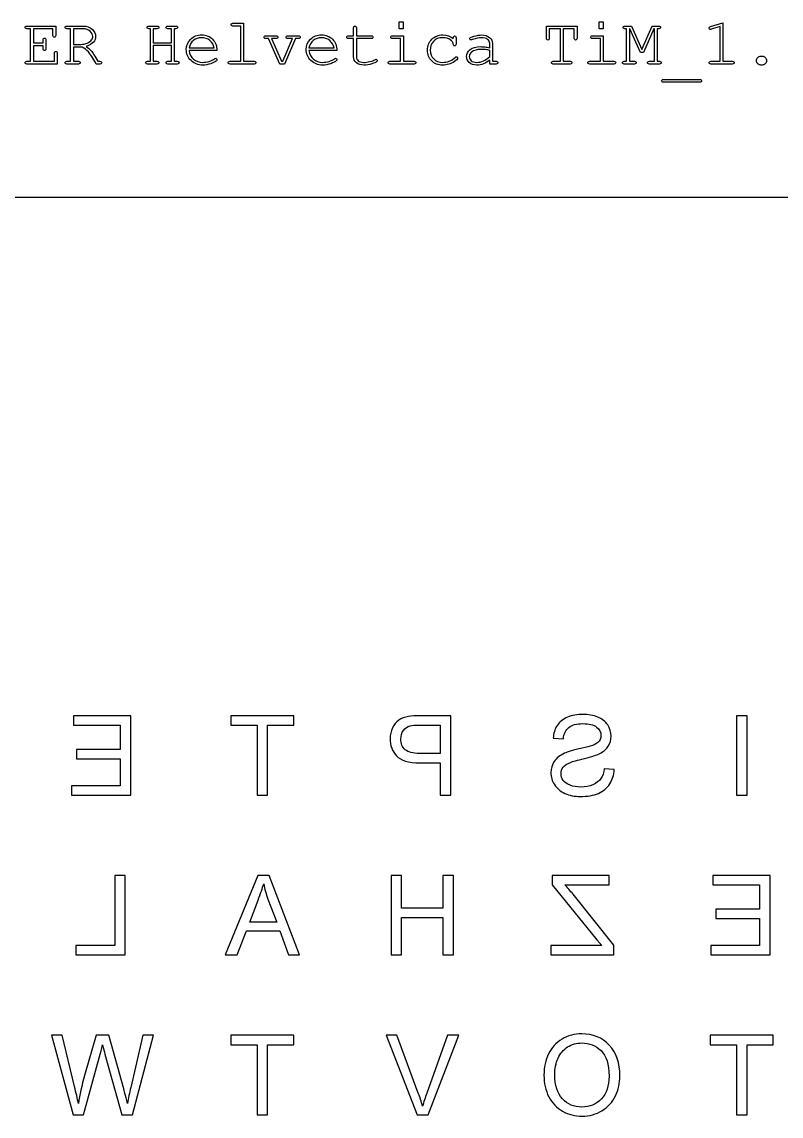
# Model space of a CAD drawing. Extents: x 5 to 305, y 25 to 255.
# Drawn here: x 155.5 to 227.9, y 150.3 to 254.7 of the extents above; entities that cross this region are included whole.
import ezdxf

# ---------------------------------------------------------------- set-up
doc = ezdxf.new("R2010")
doc.units = 0
doc.layers.add('english_TiM_UPPER_Helvetica_TiM_1.0', color=7, linetype='CONTINUOUS')

msp = doc.modelspace()

# ---------------------------------------------------------------- linework, layer by layer
at = {"layer": 'english_TiM_UPPER_Helvetica_TiM_1.0', "color": 7}
for p, q in [((191.514515, 253.98863), (191.514515, 254.661458)), ((191.514515, 254.661458), (191.89899, 254.661458)), ((191.89899, 254.661458), (191.89899, 253.98863)), ((210.564515, 253.98863), (210.564515, 254.661458)), ((210.564515, 254.661458), (210.94899, 254.661458)), ((210.94899, 254.661458), (210.94899, 253.98863)), ((156.021483, 254.267684), (158.759303, 254.267684)), ((156.371851, 254.007235), (156.021483, 254.007235)), ((156.371851, 250.900449), (156.371851, 254.007235)), ((158.498854, 254.007235), (156.6323, 254.007235)), ((156.6323, 254.007235), (156.6323, 252.65228)), ((158.498854, 253.371615), (158.498854, 254.007235)), ((158.759303, 254.267684), (158.759303, 253.371615)), ((159.831479, 254.267684), (161.406579, 254.267684)), ((160.181847, 254.007235), (159.831479, 254.007235)), ((160.181847, 250.900449), (160.181847, 254.007235)), ((161.400377, 254.007235), (160.442296, 254.007235)), ((160.442296, 254.007235), (160.442296, 252.518954)), ((167.643718, 254.267684), (168.415765, 254.267684)), ((167.804948, 254.007235), (167.643718, 254.007235)), ((167.804948, 250.900449), (167.804948, 254.007235)), ((168.415765, 254.007235), (168.065397, 254.007235)), ((168.065397, 254.007235), (168.065397, 252.65538)), ((169.44516, 254.267684), (170.217204, 254.267684)), ((169.792424, 254.007235), (169.44516, 254.007235)), ((169.792424, 252.65538), (169.792424, 254.007235)), ((170.217204, 254.007235), (170.055974, 254.007235)), ((170.055974, 254.007235), (170.055974, 250.900449)), ((175.651294, 254.531234), (176.662084, 254.531234)), ((176.401635, 254.267684), (175.651294, 254.267684)), ((176.401635, 250.900449), (176.401635, 254.267684)), ((176.662084, 254.531234), (176.662084, 250.900449)), ((187.161918, 253.325104), (187.161918, 254.094051)), ((187.425468, 254.094051), (187.425468, 253.325104)), ((191.89899, 253.98863), (191.514515, 253.98863)), ((205.548392, 253.104964), (205.548392, 254.267684)), ((205.548392, 254.267684), (208.466044, 254.267684)), ((206.875443, 254.007235), (205.808841, 254.007235)), ((205.808841, 254.007235), (205.808841, 253.104964)), ((206.875443, 250.900449), (206.875443, 254.007235)), ((207.138993, 254.007235), (207.138993, 250.900449)), ((208.205596, 254.007235), (207.138993, 254.007235)), ((208.205596, 253.104964), (208.205596, 254.007235)), ((208.466044, 254.267684), (208.466044, 253.104964)), ((210.94899, 253.98863), (210.564515, 253.98863)), ((213.028858, 254.267684), (213.667576, 254.267684)), ((213.193189, 254.007235), (213.028858, 254.007235)), ((213.193189, 250.900449), (213.193189, 254.007235)), ((213.503245, 254.007235), (213.453638, 254.007235)), ((213.453638, 254.007235), (213.453638, 250.900449)), ((214.504736, 251.728305), (213.503245, 254.007235)), ((213.667576, 254.267684), (214.653566, 252.02286)), ((214.653566, 252.02286), (215.624047, 254.267684)), ((215.785277, 254.007235), (214.802392, 251.728305)), ((215.624047, 254.267684), (216.262768, 254.267684)), ((215.84109, 254.007235), (215.785277, 254.007235)), ((215.84109, 250.900449), (215.84109, 254.007235)), ((216.262768, 254.007235), (216.101538, 254.007235)), ((216.101538, 254.007235), (216.101538, 250.900449)), ((221.188354, 254.208784), (222.378976, 254.583942)), ((222.118527, 254.224275), (221.268967, 253.957624)), ((222.118527, 250.900449), (222.118527, 254.224275)), ((222.378976, 254.583942), (222.378976, 250.900449)), ((156.6323, 252.65228), (157.565577, 252.65228)), ((157.565577, 252.65228), (157.565577, 252.946835)), ((157.829127, 252.946835), (157.829127, 252.097275)), ((168.065397, 252.65538), (169.792424, 252.65538)), ((178.791563, 253.325104), (179.768246, 253.325104)), ((179.058214, 253.061555), (178.791563, 253.061555)), ((180.127917, 250.64), (179.058214, 253.061555)), ((179.768246, 253.061555), (179.337264, 253.061555)), ((179.337264, 253.061555), (180.292248, 250.900449)), ((180.406968, 250.900449), (181.343346, 253.061555)), ((181.625498, 253.061555), (180.568198, 250.64)), ((180.909263, 253.325104), (181.889047, 253.325104)), ((181.343346, 253.061555), (180.909263, 253.061555)), ((181.889047, 253.061555), (181.625498, 253.061555)), ((186.681329, 253.325104), (187.161918, 253.325104)), ((187.161918, 253.061555), (186.681329, 253.061555)), ((187.161918, 251.328329), (187.161918, 253.061555)), ((187.425468, 253.325104), (188.839334, 253.325104)), ((188.839334, 253.061555), (187.425468, 253.061555)), ((187.425468, 253.061555), (187.425468, 251.328329)), ((190.888211, 253.325104), (191.908303, 253.325104)), ((191.647854, 253.061555), (190.888211, 253.061555)), ((191.647854, 250.900449), (191.647854, 253.061555)), ((191.908303, 253.325104), (191.908303, 250.900449)), ((196.667067, 253.061555), (196.667067, 253.148373)), ((196.667067, 253.061555), (196.667067, 253.061555)), ((196.930617, 253.148373), (196.930617, 252.559263)), ((200.139099, 252.202696), (200.139099, 252.624378)), ((200.402652, 252.624375), (200.402652, 250.900449)), ((209.938211, 253.325104), (210.958303, 253.325104)), ((210.697854, 253.061555), (209.938211, 253.061555)), ((210.697854, 250.900449), (210.697854, 253.061555)), ((210.958303, 253.325104), (210.958303, 250.900449)), ((156.6323, 252.391831), (156.6323, 250.900449)), ((157.565577, 252.391831), (156.6323, 252.391831)), ((157.565577, 252.097275), (157.565577, 252.391831)), ((158.635277, 250.900449), (158.635277, 251.669391)), ((158.895729, 251.669391), (158.895729, 250.64)), ((160.442296, 252.518954), (161.152328, 252.518954)), ((160.442296, 252.258505), (160.442296, 250.900449)), ((161.270153, 252.258505), (160.442296, 252.258505)), ((169.792424, 252.394932), (168.065397, 252.394932)), ((168.065397, 252.394932), (168.065397, 250.900449)), ((169.792424, 250.900449), (169.792424, 252.394932)), ((174.129531, 251.920541), (171.475428, 251.920541)), ((171.478529, 252.18409), (173.865981, 252.18409)), ((174.129531, 251.920541), (174.129531, 251.920541)), ((185.559517, 251.920541), (182.905418, 251.920541)), ((182.908515, 252.18409), (185.295967, 252.18409)), ((185.559517, 251.920541), (185.559517, 251.920541)), ((200.139099, 251.362432), (200.139099, 251.936042)), ((214.802392, 251.728305), (214.504736, 251.728305)), ((156.021483, 250.900449), (156.371851, 250.900449)), ((158.895729, 250.64), (156.021483, 250.64)), ((156.6323, 250.900449), (158.635277, 250.900449)), ((159.831479, 250.900449), (160.181847, 250.900449)), ((160.922885, 250.64), (159.831479, 250.64)), ((160.442296, 250.900449), (160.922885, 250.900449)), ((162.975473, 250.64), (162.62821, 250.64)), ((162.777036, 250.900449), (162.975473, 250.900449)), ((167.510393, 250.900449), (167.804948, 250.900449)), ((168.415765, 250.64), (167.510393, 250.64)), ((168.065397, 250.900449), (168.415765, 250.900449)), ((169.44516, 250.900449), (169.792424, 250.900449)), ((170.350529, 250.64), (169.44516, 250.64)), ((170.055974, 250.900449), (170.350529, 250.900449)), ((175.378442, 250.900449), (176.401635, 250.900449)), ((177.685277, 250.64), (175.378442, 250.64)), ((176.662084, 250.900449), (177.685277, 250.900449)), ((180.568198, 250.64), (180.127917, 250.64)), ((180.292248, 250.900449), (180.406968, 250.900449)), ((190.624661, 250.900449), (191.647854, 250.900449)), ((192.9315, 250.64), (190.624661, 250.64)), ((191.908303, 250.900449), (192.9315, 250.900449)), ((200.139099, 250.64), (200.139099, 251.015168)), ((200.749916, 250.64), (200.139099, 250.64)), ((200.402652, 250.900449), (200.749916, 250.900449)), ((206.199514, 250.900449), (206.875443, 250.900449)), ((207.814922, 250.64), (206.199514, 250.64)), ((207.138993, 250.900449), (207.814922, 250.900449)), ((209.674661, 250.900449), (210.697854, 250.900449)), ((211.9815, 250.64), (209.674661, 250.64)), ((210.958303, 250.900449), (211.9815, 250.900449)), ((212.973045, 250.900449), (213.193189, 250.900449)), ((213.934227, 250.64), (212.973045, 250.64)), ((213.453638, 250.900449), (213.934227, 250.900449)), ((215.360497, 250.900449), (215.84109, 250.900449)), ((216.318578, 250.64), (215.360497, 250.64)), ((216.101538, 250.900449), (216.318578, 250.900449)), ((221.225558, 250.900449), (222.118527, 250.900449)), ((223.271944, 250.64), (221.225558, 250.64)), ((222.378976, 250.900449), (223.271944, 250.900449)), ((226.006057, 251.38724), (226.117679, 251.38724)), ((226.006057, 251.38724), (226.006057, 251.38724)), ((226.117679, 250.546979), (226.006057, 250.546979)), ((216.70863, 249.161018), (220.171984, 249.161018)), ((220.171984, 248.900569), (216.70863, 248.900569)), ((220.171984, 248.900569), (220.171984, 248.900569)), ((165.922378, 188.496332), (160.444674, 188.496332)), ((160.444674, 188.496332), (160.444674, 187.602329)), ((165.922378, 180.920566), (165.922378, 188.496332)), ((181.455159, 188.496332), (175.450359, 188.496332)), ((175.450359, 188.496332), (175.450359, 187.602329)), ((181.455159, 187.602329), (181.455159, 188.496332)), ((196.423044, 188.496332), (193.565339, 188.496332)), ((196.423044, 180.920566), (196.423044, 188.496332)), ((224.674056, 188.496332), (223.671532, 188.496332)), ((223.671532, 188.496332), (223.671532, 180.920566)), ((224.674056, 180.920566), (224.674056, 188.496332)), ((160.444674, 187.602329), (164.919854, 187.602329)), ((164.919854, 187.602329), (164.919854, 185.282057)), ((175.450359, 187.602329), (177.956665, 187.602329)), ((177.956665, 187.602329), (177.956665, 180.920566)), ((178.959189, 180.920566), (178.959189, 187.602329)), ((178.959189, 187.602329), (181.455159, 187.602329)), ((193.482655, 187.602329), (195.420523, 187.602329)), ((195.420523, 187.602329), (195.420523, 184.894485)), ((206.200851, 186.362097), (207.162033, 186.289749)), ((164.919854, 185.282057), (160.728896, 185.282057)), ((160.728896, 185.282057), (160.728896, 184.393223)), ((195.420523, 184.894485), (193.461986, 184.894485)), ((160.728896, 184.393223), (164.919854, 184.393223)), ((164.919854, 184.393223), (164.919854, 181.814569)), ((193.477487, 184.000482), (195.420523, 184.000482)), ((195.420523, 184.000482), (195.420523, 180.920566)), ((212.004113, 183.354528), (211.058435, 183.437209)), ((212.004113, 183.354528), (212.004113, 183.354528)), ((164.919854, 181.814569), (160.268976, 181.814569)), ((160.268976, 181.814569), (160.268976, 180.920566)), ((160.268976, 180.920566), (165.922378, 180.920566)), ((177.956665, 180.920566), (178.959189, 180.920566)), ((195.420523, 180.920566), (196.423044, 180.920566)), ((223.671532, 180.920566), (224.674056, 180.920566)), ((165.397021, 173.256328), (164.394497, 173.256328)), ((164.394497, 173.256328), (164.394497, 166.574565)), ((165.397021, 165.680563), (165.397021, 173.256328)), ((178.025612, 173.256328), (174.925023, 165.680563)), ((179.105648, 173.256328), (178.025612, 173.256328)), ((182.015031, 165.680563), (179.105648, 173.256328)), ((191.742818, 173.256328), (190.740295, 173.256328)), ((190.740295, 173.256328), (190.740295, 165.680563)), ((191.742818, 170.145407), (191.742818, 173.256328)), ((196.683087, 173.256328), (195.680563, 173.256328)), ((195.680563, 173.256328), (195.680563, 170.145407)), ((196.683087, 165.680563), (196.683087, 173.256328)), ((211.532071, 173.256328), (206.106046, 173.256328)), ((206.106046, 173.256328), (206.106046, 172.362326)), ((211.532071, 172.362326), (211.532071, 173.256328)), ((226.882381, 173.256328), (221.404681, 173.256328)), ((221.404681, 173.256328), (221.404681, 172.362326)), ((226.882381, 165.680563), (226.882381, 173.256328)), ((206.106046, 172.362326), (210.359015, 167.106833)), ((207.30494, 172.362326), (211.532071, 172.362326)), ((221.404681, 172.362326), (225.879861, 172.362326)), ((225.879861, 172.362326), (225.879861, 170.042053)), ((211.971322, 166.610739), (208.090421, 171.463155)), ((177.2608, 168.791484), (178.051449, 170.889549)), ((178.997127, 171.013572), (179.829118, 168.791484)), ((195.680563, 170.145407), (191.742818, 170.145407)), ((191.742818, 165.680563), (191.742818, 169.251404)), ((191.742818, 169.251404), (195.680563, 169.251404)), ((195.680563, 169.251404), (195.680563, 165.680563)), ((225.879861, 170.042053), (221.6889, 170.042053)), ((221.6889, 170.042053), (221.6889, 169.153219)), ((221.6889, 169.153219), (225.879861, 169.153219)), ((225.879861, 169.153219), (225.879861, 166.574565)), ((179.829118, 168.791484), (177.2608, 168.791484)), ((176.067074, 165.680563), (176.95074, 167.974998)), ((176.95074, 167.974998), (180.118505, 167.974998)), ((180.118505, 167.974998), (180.950496, 165.680563)), ((210.359015, 167.106833), (210.818935, 166.574565)), ((164.394497, 166.574565), (160.66346, 166.574565)), ((160.66346, 166.574565), (160.66346, 165.680563)), ((210.818935, 166.574565), (205.982023, 166.574565)), ((205.982023, 166.574565), (205.982023, 165.680563)), ((211.971322, 165.680563), (211.971322, 166.610739)), ((225.879861, 166.574565), (221.22898, 166.574565)), ((221.22898, 166.574565), (221.22898, 165.680563)), ((160.66346, 165.680563), (165.397021, 165.680563)), ((174.925023, 165.680563), (176.067074, 165.680563)), ((180.950496, 165.680563), (182.015031, 165.680563)), ((190.740295, 165.680563), (191.742818, 165.680563)), ((195.680563, 165.680563), (196.683087, 165.680563)), ((205.982023, 165.680563), (211.971322, 165.680563)), ((221.22898, 165.680563), (226.882381, 165.680563)), ((159.362817, 158.016335), (158.355129, 158.016335)), ((158.355129, 158.016335), (160.432521, 150.44057)), ((160.551375, 153.148415), (159.362817, 158.016335)), ((162.60293, 158.016335), (161.517725, 154.181944)), ((163.81216, 158.016335), (162.60293, 158.016335)), ((165.253931, 152.900369), (163.81216, 158.016335)), ((167.067773, 158.016335), (165.915389, 153.050229)), ((166.085922, 150.44057), (168.096135, 158.016335)), ((168.096135, 158.016335), (167.067773, 158.016335)), ((181.455159, 158.016335), (175.450359, 158.016335)), ((175.450359, 158.016335), (175.450359, 157.122333)), ((181.455159, 157.122333), (181.455159, 158.016335)), ((191.286409, 158.016335), (190.263216, 158.016335)), ((190.263216, 158.016335), (193.229442, 150.44057)), ((193.332795, 152.512794), (191.286409, 158.016335)), ((196.107819, 158.016335), (194.138945, 152.512794)), ((194.257803, 150.44057), (197.193023, 158.016335)), ((197.193023, 158.016335), (196.107819, 158.016335)), ((227.175152, 158.016335), (221.170352, 158.016335)), ((221.170352, 158.016335), (221.170352, 157.122333)), ((227.175152, 157.122333), (227.175152, 158.016335)), ((175.450359, 157.122333), (177.956665, 157.122333)), ((177.956665, 157.122333), (177.956665, 150.44057)), ((178.959189, 150.44057), (178.959189, 157.122333)), ((178.959189, 157.122333), (181.455159, 157.122333)), ((221.170352, 157.122333), (223.676658, 157.122333)), ((223.676658, 157.122333), (223.676658, 150.44057)), ((224.679178, 150.44057), (224.679178, 157.122333)), ((224.679178, 157.122333), (227.175152, 157.122333)), ((161.398871, 150.44057), (162.99567, 156.212826)), ((163.45559, 156.212826), (165.062729, 150.44057)), ((211.521777, 154.114779), (211.521777, 154.114779)), ((212.555307, 154.130266), (212.555307, 154.130266)), ((160.432521, 150.44057), (161.398871, 150.44057)), ((165.062729, 150.44057), (166.085922, 150.44057)), ((177.956665, 150.44057), (178.959189, 150.44057)), ((193.229442, 150.44057), (194.257803, 150.44057)), ((223.676658, 150.44057), (224.679178, 150.44057))]:
    msp.add_line(p, q, dxfattribs=at)
at = {"layer": 'english_TiM_UPPER_Helvetica_TiM_1.0', "color": 1}
msp.add_line((5.259987, 237.940003), (304.8, 237.940003), dxfattribs=at)
at = {"layer": 'english_TiM_UPPER_Helvetica_TiM_1.0', "color": 7}
for points in [[(155.847852, 254.13746), (155.847852, 254.176731), (155.861293, 254.208252), (155.888161, 254.232025)], [(155.888161, 254.042891), (155.861279, 254.066668), (155.847852, 254.098182), (155.847852, 254.13746)], [(155.888161, 254.232025), (155.915043, 254.255803), (155.959471, 254.267681), (156.021483, 254.267684)], [(156.021483, 254.007235), (155.959471, 254.007232), (155.915032, 254.019124), (155.888161, 254.042891)], [(159.657849, 254.13746), (159.657845, 254.176731), (159.67129, 254.208252), (159.698154, 254.232025)], [(159.698154, 254.042891), (159.671272, 254.066668), (159.657845, 254.098182), (159.657849, 254.13746)], [(159.698154, 254.232025), (159.725035, 254.255803), (159.769468, 254.267681), (159.831479, 254.267684)], [(159.831479, 254.007235), (159.769468, 254.007232), (159.725025, 254.019124), (159.698154, 254.042891)], [(162.037547, 253.771591), (161.862879, 253.928682), (161.650489, 254.007232), (161.400377, 254.007235)], [(161.406579, 254.267684), (161.731103, 254.267681), (162.00447, 254.164846), (162.226681, 253.959177)], [(162.299548, 253.275497), (162.299544, 253.449127), (162.212211, 253.614491), (162.037547, 253.771591)], [(162.226681, 253.959177), (162.448889, 253.7535), (162.559993, 253.521475), (162.559996, 253.263093)], [(167.466984, 254.13746), (167.466984, 254.176731), (167.480424, 254.208252), (167.507292, 254.232025)], [(167.507292, 254.042891), (167.48041, 254.066668), (167.466984, 254.098182), (167.466984, 254.13746)], [(167.507292, 254.232025), (167.534174, 254.255803), (167.57964, 254.267681), (167.643718, 254.267684)], [(167.643718, 254.007235), (167.57964, 254.007232), (167.534163, 254.019124), (167.507292, 254.042891)], [(168.415765, 254.267684), (168.477773, 254.267681), (168.522216, 254.255796), (168.549091, 254.232025)], [(168.549091, 254.042891), (168.522209, 254.019114), (168.477773, 254.007232), (168.415765, 254.007235)], [(168.549091, 254.232025), (168.575972, 254.208248), (168.589396, 254.176731), (168.589396, 254.13746)], [(168.589396, 254.13746), (168.589396, 254.098182), (168.575955, 254.066661), (168.549091, 254.042891)], [(169.271527, 254.13746), (169.271523, 254.176731), (169.284438, 254.208252), (169.310283, 254.232025)], [(169.311835, 254.042891), (169.284953, 254.066668), (169.271523, 254.098182), (169.271527, 254.13746)], [(169.310283, 254.232025), (169.336106, 254.255803), (169.381078, 254.267681), (169.44516, 254.267684)], [(169.44516, 254.007235), (169.383146, 254.007232), (169.338703, 254.019124), (169.311835, 254.042891)], [(170.217204, 254.267684), (170.281279, 254.267681), (170.326756, 254.255796), (170.35363, 254.232025)], [(170.35363, 254.042891), (170.326749, 254.019114), (170.281279, 254.007232), (170.217204, 254.007235)], [(170.35363, 254.232025), (170.380512, 254.208248), (170.393935, 254.176731), (170.393939, 254.13746)], [(170.393939, 254.13746), (170.393935, 254.098182), (170.380498, 254.066661), (170.35363, 254.042891)], [(175.474559, 254.40101), (175.474559, 254.438213), (175.488, 254.469219), (175.514868, 254.494026)], [(175.51642, 254.304892), (175.488515, 254.329692), (175.474559, 254.361731), (175.474559, 254.40101)], [(175.514868, 254.494026), (175.541749, 254.518827), (175.587215, 254.53123), (175.651294, 254.531234)], [(175.651294, 254.267684), (175.589283, 254.267681), (175.544321, 254.280067), (175.51642, 254.304892)], [(187.161918, 254.094051), (187.161918, 254.156058), (187.1743, 254.200501), (187.199125, 254.227376)], [(187.199125, 254.227376), (187.223926, 254.254258), (187.254935, 254.267681), (187.292142, 254.267684)], [(187.292142, 254.267684), (187.331414, 254.267681), (187.363456, 254.254243), (187.38826, 254.227376)], [(187.38826, 254.227376), (187.41306, 254.200494), (187.425468, 254.156058), (187.425468, 254.094051)], [(212.855224, 254.13746), (212.855224, 254.176731), (212.868665, 254.208252), (212.895533, 254.232025)], [(212.895533, 254.042891), (212.868651, 254.066668), (212.855224, 254.098182), (212.855224, 254.13746)], [(212.895533, 254.232025), (212.922414, 254.255803), (212.966847, 254.267681), (213.028858, 254.267684)], [(213.028858, 254.007235), (212.966847, 254.007232), (212.922404, 254.019124), (212.895533, 254.042891)], [(216.262768, 254.267684), (216.326843, 254.267681), (216.37232, 254.255796), (216.399195, 254.232025)], [(216.399195, 254.042891), (216.372313, 254.019114), (216.326843, 254.007232), (216.262768, 254.007235)], [(216.399195, 254.232025), (216.426076, 254.208248), (216.4395, 254.176731), (216.439503, 254.13746)], [(216.439503, 254.13746), (216.4395, 254.098182), (216.426062, 254.066661), (216.399195, 254.042891)], [(221.055025, 254.069257), (221.055025, 254.100266), (221.065362, 254.129198), (221.086034, 254.156072)], [(221.093781, 253.977789), (221.067958, 254.003612), (221.055025, 254.034114), (221.055025, 254.069257)], [(221.086034, 254.156072), (221.10258, 254.172618), (221.136676, 254.190186), (221.188354, 254.208784)], [(221.179048, 253.939033), (221.148039, 253.939029), (221.119619, 253.951945), (221.093781, 253.977789)], [(221.268967, 253.957624), (221.227625, 253.945207), (221.197653, 253.939033), (221.179048, 253.939033)], [(157.565577, 252.946835), (157.565573, 253.008843), (157.577959, 253.053286), (157.602784, 253.08016)], [(157.602784, 253.08016), (157.627585, 253.107042), (157.659624, 253.120465), (157.698902, 253.120469)], [(157.698902, 253.120469), (157.736106, 253.120465), (157.767112, 253.107028), (157.791919, 253.08016)], [(157.791919, 253.08016), (157.816719, 253.053279), (157.829123, 253.008843), (157.829127, 252.946835)], [(158.534509, 253.238289), (158.510732, 253.265171), (158.49885, 253.3096), (158.498854, 253.371615)], [(158.629078, 253.197981), (158.5898, 253.197981), (158.558276, 253.211422), (158.534509, 253.238289)], [(158.723644, 253.238289), (158.699867, 253.211408), (158.66835, 253.197981), (158.629078, 253.197981)], [(158.759303, 253.371615), (158.759299, 253.3096), (158.747414, 253.265157), (158.723644, 253.238289)], [(161.152328, 252.518954), (161.379704, 252.518951), (161.585892, 252.560293), (161.770896, 252.642977)], [(162.353808, 252.737546), (162.216345, 252.573211), (161.986383, 252.43627), (161.663927, 252.326719)], [(161.770896, 252.642977), (161.955896, 252.725657), (162.090255, 252.822809), (162.173973, 252.934431)], [(162.173973, 252.934431), (162.257687, 253.04605), (162.299544, 253.15974), (162.299548, 253.275497)], [(162.559996, 253.263093), (162.559993, 253.077056), (162.491261, 252.901873), (162.353808, 252.737546)], [(171.211879, 252.038362), (171.211879, 252.416631), (171.351921, 252.741158), (171.632009, 253.011947)], [(171.887808, 252.887924), (171.668698, 252.710153), (171.532271, 252.475545), (171.478529, 252.18409)], [(171.632009, 253.011947), (171.912093, 253.282729), (172.258842, 253.418121), (172.672255, 253.418125)], [(172.672255, 253.154575), (172.368397, 253.154572), (172.106915, 253.065689), (171.887808, 252.887924)], [(172.672255, 253.418125), (173.098068, 253.418121), (173.448433, 253.279113), (173.723353, 253.001096)], [(173.458255, 252.884824), (173.238111, 253.064656), (172.97611, 253.154572), (172.672255, 253.154575)], [(173.865981, 252.18409), (173.814303, 252.47141), (173.678391, 252.704988), (173.458255, 252.884824)], [(173.723353, 253.001096), (173.998269, 252.723075), (174.133662, 252.362889), (174.129531, 251.920541)], [(178.617929, 253.19488), (178.617929, 253.232084), (178.63137, 253.263093), (178.658238, 253.2879)], [(178.658238, 253.098762), (178.631356, 253.123562), (178.617929, 253.155605), (178.617929, 253.19488)], [(178.658238, 253.2879), (178.685119, 253.312701), (178.729552, 253.325104), (178.791563, 253.325104)], [(178.791563, 253.061555), (178.729552, 253.061555), (178.685109, 253.073972), (178.658238, 253.098762)], [(179.768246, 253.325104), (179.830257, 253.325104), (179.8747, 253.312687), (179.901571, 253.2879)], [(179.901571, 253.098762), (179.87469, 253.073962), (179.830257, 253.061555), (179.768246, 253.061555)], [(179.901571, 253.2879), (179.928453, 253.2631), (179.94188, 253.231054), (179.94188, 253.191779)], [(179.94188, 253.191779), (179.94188, 253.154572), (179.928439, 253.123566), (179.901571, 253.098762)], [(180.73563, 253.19488), (180.73563, 253.232084), (180.749071, 253.263093), (180.775938, 253.2879)], [(180.775938, 253.098762), (180.749056, 253.123562), (180.73563, 253.155605), (180.73563, 253.19488)], [(180.775938, 253.2879), (180.80282, 253.312701), (180.847249, 253.325104), (180.909263, 253.325104)], [(180.909263, 253.061555), (180.847249, 253.061555), (180.802809, 253.073972), (180.775938, 253.098762)], [(181.889047, 253.325104), (181.953122, 253.325104), (181.998084, 253.312687), (182.023925, 253.2879)], [(182.023925, 253.098762), (181.998066, 253.073962), (181.953122, 253.061555), (181.889047, 253.061555)], [(182.023925, 253.2879), (182.049748, 253.2631), (182.062677, 253.231054), (182.062681, 253.191779)], [(182.062681, 253.191779), (182.062677, 253.154572), (182.049769, 253.123566), (182.023925, 253.098762)], [(182.641868, 252.038362), (182.641864, 252.416631), (182.78191, 252.741158), (183.061995, 253.011947)], [(183.317794, 252.887924), (183.098687, 252.710153), (182.962261, 252.475545), (182.908515, 252.18409)], [(183.061995, 253.011947), (183.342082, 253.282729), (183.688828, 253.418121), (184.102241, 253.418125)], [(184.102241, 253.154575), (183.798383, 253.154572), (183.5369, 253.065689), (183.317794, 252.887924)], [(184.102241, 253.418125), (184.528054, 253.418121), (184.878419, 253.279113), (185.153342, 253.001096)], [(184.88824, 252.884824), (184.668097, 253.064656), (184.406099, 253.154572), (184.102241, 253.154575)], [(185.295967, 252.18409), (185.244288, 252.47141), (185.108381, 252.704988), (184.88824, 252.884824)], [(185.153342, 253.001096), (185.428255, 252.723075), (185.563648, 252.362889), (185.559517, 251.920541)], [(186.507695, 253.19488), (186.507695, 253.232084), (186.521136, 253.263093), (186.548003, 253.2879)], [(186.548003, 253.098762), (186.521122, 253.123562), (186.507695, 253.155605), (186.507695, 253.19488)], [(186.548003, 253.2879), (186.574885, 253.312701), (186.619314, 253.325104), (186.681329, 253.325104)], [(186.681329, 253.061555), (186.619314, 253.061555), (186.574875, 253.073972), (186.548003, 253.098762)], [(188.839334, 253.325104), (188.901345, 253.325104), (188.945785, 253.312687), (188.972659, 253.2879)], [(188.972659, 253.098762), (188.945778, 253.073962), (188.901345, 253.061555), (188.839334, 253.061555)], [(188.972659, 253.2879), (188.999541, 253.2631), (189.012964, 253.231054), (189.012968, 253.191779)], [(189.012968, 253.191779), (189.012964, 253.154572), (188.999527, 253.123566), (188.972659, 253.098762)], [(190.71148, 253.191779), (190.711476, 253.231054), (190.724921, 253.263093), (190.751785, 253.2879)], [(190.753337, 253.098762), (190.725432, 253.123562), (190.711476, 253.154572), (190.71148, 253.191779)], [(190.751785, 253.2879), (190.778666, 253.312701), (190.824132, 253.325104), (190.888211, 253.325104)], [(190.888211, 253.061555), (190.826199, 253.061555), (190.781241, 253.073972), (190.753337, 253.098762)], [(194.2052, 251.957748), (194.2052, 252.37736), (194.343175, 252.725657), (194.619129, 253.002644)], [(194.766406, 252.791807), (194.565901, 252.549956), (194.465649, 252.272973), (194.465649, 251.960849)], [(194.619129, 253.002644), (194.895078, 253.279628), (195.242861, 253.418121), (195.662476, 253.418125)], [(195.646971, 253.154575), (195.260433, 253.154572), (194.966911, 253.03365), (194.766406, 252.791807)], [(196.377161, 252.956138), (196.196292, 253.088426), (195.952893, 253.154572), (195.646971, 253.154575)], [(195.662476, 253.418125), (196.061415, 253.418121), (196.396278, 253.299263), (196.667067, 253.061555)], [(196.667067, 252.537556), (196.654649, 252.684315), (196.558027, 252.823842), (196.377161, 252.956138)], [(196.667067, 253.148373), (196.667064, 253.212448), (196.67945, 253.257925), (196.704271, 253.284799)], [(196.708924, 252.418183), (196.685147, 252.44196), (196.671198, 252.481743), (196.667067, 252.537556)], [(196.704271, 253.284799), (196.729071, 253.311681), (196.76008, 253.325104), (196.797291, 253.325104)], [(196.797291, 253.325104), (196.836563, 253.325104), (196.868602, 253.311664), (196.893409, 253.284799)], [(196.930617, 252.559263), (196.9285, 252.495181), (196.915624, 252.449704), (196.891857, 252.422836)], [(196.893409, 253.284799), (196.91821, 253.257918), (196.930613, 253.212448), (196.930617, 253.148373)], [(198.24464, 253.077059), (198.24464, 253.112196), (198.254976, 253.140101), (198.275649, 253.160773)], [(198.280295, 252.984042), (198.256518, 253.008843), (198.24464, 253.039848), (198.24464, 253.077059)], [(198.275649, 253.160773), (198.304577, 253.191783), (198.421375, 253.234151), (198.626014, 253.2879)], [(198.365562, 252.946835), (198.332506, 252.946831), (198.304065, 252.959253), (198.280295, 252.984042)], [(198.492685, 252.977844), (198.426539, 252.957171), (198.384164, 252.946835), (198.365562, 252.946835)], [(199.345349, 253.154579), (199.142773, 253.154575), (198.858554, 253.095665), (198.492685, 252.977844)], [(198.626014, 253.2879), (198.948474, 253.374712), (199.192388, 253.418121), (199.357753, 253.418125)], [(199.940661, 252.996446), (199.808366, 253.101863), (199.609929, 253.154575), (199.345349, 253.154579)], [(199.357753, 253.418125), (199.686414, 253.418121), (199.942729, 253.336989), (200.126699, 253.174726)], [(200.139099, 252.624378), (200.139095, 252.767003), (200.07295, 252.891025), (199.940661, 252.996446)], [(200.126699, 253.174726), (200.310665, 253.012462), (200.402649, 252.829011), (200.402652, 252.624375)], [(205.5856, 252.968538), (205.560799, 252.995419), (205.548392, 253.040882), (205.548392, 253.104964)], [(205.678617, 252.928229), (205.641409, 252.928229), (205.610404, 252.94167), (205.5856, 252.968538)], [(205.773186, 252.968538), (205.749409, 252.941656), (205.717891, 252.928229), (205.678617, 252.928229)], [(205.808841, 253.104964), (205.808841, 253.040882), (205.796952, 252.995409), (205.773186, 252.968538)], [(208.241251, 252.968538), (208.217474, 252.995419), (208.205592, 253.040882), (208.205596, 253.104964)], [(208.33582, 252.928229), (208.296542, 252.928229), (208.265018, 252.94167), (208.241251, 252.968538)], [(208.430386, 252.968538), (208.406608, 252.941656), (208.375091, 252.928229), (208.33582, 252.928229)], [(208.466044, 253.104964), (208.466041, 253.040882), (208.454156, 252.995409), (208.430386, 252.968538)], [(209.76148, 253.191779), (209.761476, 253.231054), (209.774921, 253.263093), (209.801785, 253.2879)], [(209.803337, 253.098762), (209.775432, 253.123562), (209.761476, 253.154572), (209.76148, 253.191779)], [(209.801785, 253.2879), (209.828666, 253.312701), (209.874132, 253.325104), (209.938211, 253.325104)], [(209.938211, 253.061555), (209.876199, 253.061555), (209.831241, 253.073972), (209.803337, 253.098762)], [(157.602784, 251.96395), (157.577984, 251.990832), (157.565573, 252.035261), (157.565577, 252.097275)], [(157.698902, 251.923642), (157.659624, 251.923638), (157.627585, 251.937083), (157.602784, 251.96395)], [(157.791919, 251.96395), (157.767119, 251.937068), (157.736106, 251.923638), (157.698902, 251.923642)], [(157.829127, 252.097275), (157.829123, 252.035261), (157.816709, 251.990818), (157.791919, 251.96395)], [(158.635277, 251.669391), (158.635277, 251.731403), (158.647165, 251.775845), (158.670935, 251.802717)], [(158.670935, 251.802717), (158.694713, 251.829598), (158.726226, 251.843025), (158.765505, 251.843025)], [(158.765505, 251.843025), (158.804772, 251.843025), (158.836297, 251.829584), (158.86007, 251.802717)], [(158.86007, 251.802717), (158.883847, 251.775835), (158.895725, 251.731403), (158.895729, 251.669391)], [(161.879418, 251.799619), (161.702683, 251.995986), (161.499592, 252.14895), (161.270153, 252.258505)], [(161.663927, 252.326719), (161.849961, 252.198558), (162.009123, 252.053863), (162.141415, 251.892636)], [(162.62821, 250.64), (162.305746, 251.216707), (162.056149, 251.603245), (161.879418, 251.799619)], [(162.141415, 251.892636), (162.273707, 251.731403), (162.485578, 251.400673), (162.777036, 250.900449)], [(171.659913, 250.976412), (171.361223, 251.2689), (171.211879, 251.622885), (171.211879, 252.038362)], [(171.475428, 251.920541), (171.520905, 251.58361), (171.661981, 251.31231), (171.898659, 251.106637)], [(183.089903, 250.976412), (182.791209, 251.2689), (182.641864, 251.622885), (182.641868, 252.038362)], [(182.905418, 251.920541), (182.950891, 251.58361), (183.091967, 251.31231), (183.328645, 251.106637)], [(194.609826, 250.939205), (194.340074, 251.206889), (194.2052, 251.546402), (194.2052, 251.957748)], [(194.465649, 251.960849), (194.465649, 251.623918), (194.576234, 251.345898), (194.797412, 251.126791)], [(196.797291, 252.382528), (196.762155, 252.382524), (196.732691, 252.394417), (196.708924, 252.418183)], [(196.891857, 252.422836), (196.86808, 252.395955), (196.836563, 252.382524), (196.797291, 252.382528)], [(197.931479, 251.356234), (197.931479, 251.608414), (198.047236, 251.828554), (198.278746, 252.016659)], [(198.433775, 251.793414), (198.272545, 251.671455), (198.191928, 251.52573), (198.191928, 251.35623)], [(198.278746, 252.016659), (198.510253, 252.20476), (198.848218, 252.29881), (199.292637, 252.29881)], [(199.320542, 252.038358), (198.942269, 252.038358), (198.64668, 251.956708), (198.433775, 251.793414)], [(199.292637, 252.29881), (199.412525, 252.29881), (199.542749, 252.291049), (199.68331, 252.275562)], [(199.751523, 252.013558), (199.615097, 252.030103), (199.471435, 252.038358), (199.320542, 252.038358)], [(199.68331, 252.275562), (199.823867, 252.260075), (199.975798, 252.235769), (200.139099, 252.202696)], [(200.139099, 251.936042), (200.017137, 251.971179), (199.887946, 251.997019), (199.751523, 252.013558)], [(155.847852, 250.770224), (155.847852, 250.809495), (155.861293, 250.84102), (155.888161, 250.86479)], [(155.888161, 250.677204), (155.861279, 250.702004), (155.847852, 250.733017), (155.847852, 250.770224)], [(155.888161, 250.86479), (155.915043, 250.888567), (155.959471, 250.900449), (156.021483, 250.900449)], [(156.021483, 250.64), (155.959471, 250.64), (155.915032, 250.652418), (155.888161, 250.677204)], [(159.657849, 250.770224), (159.657845, 250.809495), (159.67129, 250.84102), (159.698154, 250.86479)], [(159.698154, 250.677204), (159.671272, 250.702004), (159.657845, 250.733017), (159.657849, 250.770224)], [(159.698154, 250.86479), (159.725035, 250.888567), (159.769468, 250.900449), (159.831479, 250.900449)], [(159.831479, 250.64), (159.769468, 250.64), (159.725025, 250.652418), (159.698154, 250.677204)], [(160.922885, 250.900449), (160.986964, 250.900449), (161.032437, 250.88856), (161.059312, 250.86479)], [(161.059312, 250.677204), (161.03243, 250.652403), (160.986964, 250.64), (160.922885, 250.64)], [(161.059312, 250.86479), (161.086193, 250.841013), (161.099616, 250.809495), (161.09962, 250.770224)], [(161.09962, 250.770224), (161.099616, 250.733017), (161.086179, 250.702011), (161.059312, 250.677204)], [(162.975473, 250.900449), (163.037481, 250.900449), (163.081924, 250.88856), (163.108799, 250.86479)], [(163.108799, 250.677204), (163.081917, 250.652403), (163.037481, 250.64), (162.975473, 250.64)], [(163.108799, 250.86479), (163.13568, 250.841013), (163.149104, 250.809495), (163.149107, 250.770224)], [(163.149107, 250.770224), (163.149104, 250.733017), (163.135666, 250.702011), (163.108799, 250.677204)], [(167.336759, 250.770224), (167.336759, 250.809495), (167.3502, 250.84102), (167.377068, 250.86479)], [(167.377068, 250.677204), (167.350186, 250.702004), (167.336759, 250.733017), (167.336759, 250.770224)], [(167.377068, 250.86479), (167.403949, 250.888567), (167.448382, 250.900449), (167.510393, 250.900449)], [(167.510393, 250.64), (167.448382, 250.64), (167.403939, 250.652418), (167.377068, 250.677204)], [(168.415765, 250.900449), (168.477773, 250.900449), (168.522216, 250.88856), (168.549091, 250.86479)], [(168.549091, 250.677204), (168.522209, 250.652403), (168.477773, 250.64), (168.415765, 250.64)], [(168.549091, 250.86479), (168.575972, 250.841013), (168.589396, 250.809495), (168.589396, 250.770224)], [(168.589396, 250.770224), (168.589396, 250.733017), (168.575955, 250.702011), (168.549091, 250.677204)], [(169.271527, 250.770224), (169.271523, 250.809495), (169.284438, 250.84102), (169.310283, 250.86479)], [(169.311835, 250.677204), (169.284953, 250.702004), (169.271523, 250.733017), (169.271527, 250.770224)], [(169.310283, 250.86479), (169.336106, 250.888567), (169.381078, 250.900449), (169.44516, 250.900449)], [(169.44516, 250.64), (169.383146, 250.64), (169.338703, 250.652418), (169.311835, 250.677204)], [(170.350529, 250.900449), (170.412537, 250.900449), (170.45698, 250.88856), (170.483855, 250.86479)], [(170.483855, 250.677204), (170.456973, 250.652403), (170.412537, 250.64), (170.350529, 250.64)], [(170.483855, 250.86479), (170.510736, 250.841013), (170.524159, 250.809495), (170.524163, 250.770224)], [(170.524163, 250.770224), (170.524159, 250.733017), (170.510722, 250.702011), (170.483855, 250.677204)], [(172.777676, 250.53768), (172.331189, 250.53768), (171.958603, 250.683924), (171.659913, 250.976412)], [(171.898659, 251.106637), (172.135334, 250.900964), (172.428341, 250.798129), (172.777676, 250.798129)], [(172.777676, 250.798129), (172.971975, 250.798129), (173.175581, 250.830161), (173.388489, 250.894247)], [(173.557473, 250.672554), (173.304256, 250.582638), (173.044323, 250.53768), (172.777676, 250.53768)], [(173.388489, 250.894247), (173.601394, 250.958325), (173.775028, 251.043073), (173.90939, 251.148494)], [(174.086121, 250.96246), (173.986899, 250.859107), (173.810683, 250.76247), (173.557473, 250.672554)], [(173.90939, 251.148494), (173.948661, 251.179503), (173.982768, 251.195004), (174.01171, 251.195004)], [(174.01171, 251.195004), (174.044765, 251.195004), (174.073718, 251.182092), (174.098525, 251.156244)], [(174.135732, 251.06478), (174.135729, 251.029643), (174.119187, 250.995533), (174.086121, 250.96246)], [(174.098525, 251.156244), (174.123325, 251.130421), (174.135729, 251.09992), (174.135732, 251.06478)], [(175.204808, 250.770224), (175.204808, 250.809495), (175.218249, 250.84102), (175.245116, 250.86479)], [(175.245116, 250.677204), (175.218235, 250.702004), (175.204808, 250.733017), (175.204808, 250.770224)], [(175.245116, 250.86479), (175.271998, 250.888567), (175.31643, 250.900449), (175.378442, 250.900449)], [(175.378442, 250.64), (175.31643, 250.64), (175.271987, 250.652418), (175.245116, 250.677204)], [(177.685277, 250.900449), (177.749355, 250.900449), (177.794828, 250.88856), (177.821703, 250.86479)], [(177.821703, 250.677204), (177.794821, 250.652403), (177.749355, 250.64), (177.685277, 250.64)], [(177.821703, 250.86479), (177.848585, 250.841013), (177.862008, 250.809495), (177.862011, 250.770224)], [(177.862011, 250.770224), (177.862008, 250.733017), (177.84857, 250.702011), (177.821703, 250.677204)], [(184.207662, 250.53768), (183.761175, 250.53768), (183.388589, 250.683924), (183.089903, 250.976412)], [(183.328645, 251.106637), (183.565324, 250.900964), (183.858327, 250.798129), (184.207662, 250.798129)], [(184.207662, 250.798129), (184.401964, 250.798129), (184.60557, 250.830161), (184.818479, 250.894247)], [(184.987459, 250.672554), (184.734242, 250.582638), (184.474312, 250.53768), (184.207662, 250.53768)], [(184.818479, 250.894247), (185.031384, 250.958325), (185.205014, 251.043073), (185.339376, 251.148494)], [(185.516111, 250.96246), (185.416889, 250.859107), (185.240672, 250.76247), (184.987459, 250.672554)], [(185.339376, 251.148494), (185.378647, 251.179503), (185.412754, 251.195004), (185.441696, 251.195004)], [(185.441696, 251.195004), (185.474751, 251.195004), (185.503704, 251.182092), (185.528511, 251.156244)], [(185.565718, 251.06478), (185.565715, 251.029643), (185.549173, 250.995533), (185.516111, 250.96246)], [(185.528511, 251.156244), (185.553311, 251.130421), (185.565715, 251.09992), (185.565718, 251.06478)], [(187.431669, 250.751619), (187.251834, 250.894247), (187.161918, 251.086482), (187.161918, 251.328329)], [(187.425468, 251.328329), (187.425468, 251.177432), (187.485927, 251.051342), (187.606852, 250.950056)], [(188.157206, 250.53768), (187.853348, 250.53768), (187.611501, 250.608994), (187.431669, 250.751619)], [(187.606852, 250.950056), (187.727773, 250.84877), (187.905023, 250.798129), (188.138601, 250.798129)], [(188.138601, 250.798129), (188.314298, 250.798129), (188.50447, 250.824481), (188.70911, 250.877193)], [(188.890494, 250.657053), (188.63521, 250.57747), (188.39078, 250.53768), (188.157206, 250.53768)], [(188.70911, 250.877193), (188.913745, 250.929902), (189.072908, 250.989331), (189.186601, 251.055477)], [(189.372635, 250.878742), (189.306486, 250.810529), (189.145774, 250.736633), (188.890494, 250.657053)], [(189.186601, 251.055477), (189.22794, 251.082358), (189.262046, 251.095785), (189.288921, 251.095785)], [(189.288921, 251.095785), (189.321976, 251.095785), (189.350929, 251.082873), (189.375736, 251.057025)], [(189.412943, 250.965561), (189.41294, 250.934552), (189.399503, 250.905613), (189.372635, 250.878742)], [(189.375736, 251.057025), (189.400536, 251.031202), (189.41294, 251.000701), (189.412943, 250.965561)], [(190.451031, 250.770224), (190.451027, 250.809495), (190.464472, 250.84102), (190.491336, 250.86479)], [(190.491336, 250.677204), (190.464454, 250.702004), (190.451027, 250.733017), (190.451031, 250.770224)], [(190.491336, 250.86479), (190.518217, 250.888567), (190.56265, 250.900449), (190.624661, 250.900449)], [(190.624661, 250.64), (190.56265, 250.64), (190.518207, 250.652418), (190.491336, 250.677204)], [(192.9315, 250.900449), (192.995575, 250.900449), (193.041048, 250.88856), (193.067922, 250.86479)], [(193.067922, 250.677204), (193.041041, 250.652403), (192.995575, 250.64), (192.9315, 250.64)], [(193.067922, 250.86479), (193.094804, 250.841013), (193.108227, 250.809495), (193.108231, 250.770224)], [(193.108231, 250.770224), (193.108227, 250.733017), (193.09479, 250.702011), (193.067922, 250.677204)], [(195.64387, 250.53768), (195.224259, 250.53768), (194.879577, 250.671521), (194.609826, 250.939205)], [(194.797412, 251.126791), (195.018586, 250.907681), (195.304872, 250.798129), (195.656274, 250.798129)], [(196.769383, 250.869443), (196.432452, 250.648265), (196.05728, 250.53768), (195.64387, 250.53768)], [(195.656274, 250.798129), (195.858843, 250.798129), (196.065034, 250.835336), (196.274842, 250.909748)], [(196.274842, 250.909748), (196.484646, 250.984163), (196.674295, 251.104051), (196.843798, 251.269419)], [(197.082544, 251.207404), (197.082541, 251.118522), (196.978154, 251.005866), (196.769383, 250.869443)], [(196.843798, 251.269419), (196.887204, 251.310757), (196.925445, 251.331427), (196.958521, 251.33143)], [(196.958521, 251.33143), (196.993658, 251.331427), (197.023112, 251.319542), (197.046889, 251.295771)], [(197.046889, 251.295771), (197.070666, 251.271994), (197.082541, 251.242544), (197.082544, 251.207404)], [(198.195029, 250.774874), (198.019328, 250.933003), (197.931479, 251.126791), (197.931479, 251.356234)], [(198.191928, 251.35623), (198.191928, 251.199135), (198.253424, 251.066843), (198.376413, 250.959355)], [(198.926768, 250.53768), (198.61464, 250.53768), (198.37073, 250.616745), (198.195029, 250.774874)], [(198.376413, 250.959355), (198.499402, 250.851868), (198.678719, 250.798125), (198.914367, 250.798125)], [(198.914367, 250.798125), (199.139672, 250.798125), (199.348961, 250.843083), (199.542234, 250.932999)], [(200.139099, 251.015168), (199.760822, 250.696843), (199.356715, 250.53768), (198.926768, 250.53768)], [(199.542234, 250.932999), (199.735503, 251.022915), (199.934456, 251.166062), (200.139099, 251.362432)], [(200.749916, 250.900449), (200.813991, 250.900449), (200.859468, 250.88856), (200.886342, 250.86479)], [(200.886342, 250.677204), (200.859461, 250.652403), (200.813991, 250.64), (200.749916, 250.64)], [(200.886342, 250.86479), (200.913224, 250.841013), (200.926647, 250.809495), (200.926651, 250.770224)], [(200.926651, 250.770224), (200.926647, 250.733017), (200.91321, 250.702011), (200.886342, 250.677204)], [(206.025884, 250.770224), (206.025881, 250.809495), (206.039325, 250.84102), (206.066189, 250.86479)], [(206.066189, 250.677204), (206.039307, 250.702004), (206.025881, 250.733017), (206.025884, 250.770224)], [(206.066189, 250.86479), (206.093071, 250.888567), (206.137503, 250.900449), (206.199514, 250.900449)], [(206.199514, 250.64), (206.137503, 250.64), (206.09306, 250.652418), (206.066189, 250.677204)], [(207.814922, 250.900449), (207.87693, 250.900449), (207.92137, 250.88856), (207.948244, 250.86479)], [(207.948244, 250.677204), (207.921363, 250.652403), (207.87693, 250.64), (207.814922, 250.64)], [(207.948244, 250.86479), (207.975126, 250.841013), (207.988549, 250.809495), (207.988553, 250.770224)], [(207.988553, 250.770224), (207.988549, 250.733017), (207.975112, 250.702011), (207.948244, 250.677204)], [(209.501031, 250.770224), (209.501027, 250.809495), (209.514472, 250.84102), (209.541336, 250.86479)], [(209.541336, 250.677204), (209.514454, 250.702004), (209.501027, 250.733017), (209.501031, 250.770224)], [(209.541336, 250.86479), (209.568217, 250.888567), (209.61265, 250.900449), (209.674661, 250.900449)], [(209.674661, 250.64), (209.61265, 250.64), (209.568207, 250.652418), (209.541336, 250.677204)], [(211.9815, 250.900449), (212.045575, 250.900449), (212.091048, 250.88856), (212.117922, 250.86479)], [(212.117922, 250.677204), (212.091041, 250.652403), (212.045575, 250.64), (211.9815, 250.64)], [(212.117922, 250.86479), (212.144804, 250.841013), (212.158227, 250.809495), (212.158231, 250.770224)], [(212.158231, 250.770224), (212.158227, 250.733017), (212.14479, 250.702011), (212.117922, 250.677204)], [(212.799415, 250.770224), (212.799415, 250.809495), (212.812856, 250.84102), (212.839723, 250.86479)], [(212.839723, 250.677204), (212.812842, 250.702004), (212.799415, 250.733017), (212.799415, 250.770224)], [(212.839723, 250.86479), (212.866605, 250.888567), (212.911034, 250.900449), (212.973045, 250.900449)], [(212.973045, 250.64), (212.911034, 250.64), (212.866594, 250.652418), (212.839723, 250.677204)], [(213.934227, 250.900449), (213.996238, 250.900449), (214.040681, 250.88856), (214.067552, 250.86479)], [(214.067552, 250.677204), (214.040671, 250.652403), (213.996238, 250.64), (213.934227, 250.64)], [(214.067552, 250.86479), (214.094434, 250.841013), (214.107861, 250.809495), (214.107861, 250.770224)], [(214.107861, 250.770224), (214.107861, 250.733017), (214.09442, 250.702011), (214.067552, 250.677204)], [(215.183766, 250.770224), (215.183762, 250.809495), (215.197207, 250.84102), (215.224071, 250.86479)], [(215.225623, 250.677204), (215.197718, 250.702004), (215.183762, 250.733017), (215.183766, 250.770224)], [(215.224071, 250.86479), (215.250952, 250.888567), (215.296418, 250.900449), (215.360497, 250.900449)], [(215.360497, 250.64), (215.298482, 250.64), (215.253524, 250.652418), (215.225623, 250.677204)], [(216.318578, 250.900449), (216.382653, 250.900449), (216.428129, 250.88856), (216.455004, 250.86479)], [(216.455004, 250.677204), (216.428122, 250.652403), (216.382653, 250.64), (216.318578, 250.64)], [(216.455004, 250.86479), (216.481886, 250.841013), (216.495309, 250.809495), (216.495312, 250.770224)], [(216.495312, 250.770224), (216.495309, 250.733017), (216.481872, 250.702011), (216.455004, 250.677204)], [(221.051924, 250.770224), (221.051924, 250.809495), (221.065365, 250.84102), (221.092233, 250.86479)], [(221.092233, 250.677204), (221.065351, 250.702004), (221.051924, 250.733017), (221.051924, 250.770224)], [(221.092233, 250.86479), (221.119114, 250.888567), (221.163547, 250.900449), (221.225558, 250.900449)], [(221.225558, 250.64), (221.163547, 250.64), (221.119104, 250.652418), (221.092233, 250.677204)], [(223.271944, 250.900449), (223.333952, 250.900449), (223.378395, 250.88856), (223.40527, 250.86479)], [(223.40527, 250.677204), (223.378388, 250.652403), (223.333952, 250.64), (223.271944, 250.64)], [(223.40527, 250.86479), (223.432151, 250.841013), (223.445574, 250.809495), (223.445578, 250.770224)], [(223.445578, 250.770224), (223.445574, 250.733017), (223.432137, 250.702011), (223.40527, 250.677204)], [(225.584378, 250.965561), (225.584378, 251.085449), (225.626235, 251.185701), (225.709953, 251.266318)], [(225.7084, 250.669453), (225.62572, 250.751104), (225.584378, 250.849804), (225.584378, 250.965561)], [(226.006057, 250.546979), (225.8903, 250.546979), (225.791085, 250.587806), (225.7084, 250.669453)], [(225.709953, 251.266318), (225.793667, 251.346931), (225.892367, 251.38724), (226.006057, 251.38724)], [(226.117679, 251.38724), (226.233433, 251.38724), (226.332651, 251.346416), (226.415335, 251.264766)], [(226.413787, 250.667905), (226.330069, 250.587288), (226.231365, 250.546979), (226.117679, 250.546979)], [(226.539358, 250.968662), (226.539358, 250.84877), (226.497497, 250.748518), (226.413787, 250.667905)], [(226.415335, 251.264766), (226.498016, 251.183119), (226.539358, 251.084415), (226.539358, 250.968662)], [(216.534996, 249.030793), (216.534996, 249.070072), (216.548437, 249.101592), (216.575305, 249.125363)], [(216.575305, 248.936228), (216.548423, 248.960005), (216.534996, 248.991522), (216.534996, 249.030793)], [(216.575305, 249.125363), (216.602187, 249.14914), (216.646615, 249.161021), (216.70863, 249.161018)], [(216.70863, 248.900569), (216.646615, 248.900573), (216.602176, 248.912458), (216.575305, 248.936228)], [(220.171984, 249.161018), (220.236059, 249.161021), (220.281017, 249.149129), (220.306858, 249.125363)], [(220.306858, 248.936228), (220.280999, 248.912451), (220.236059, 248.900573), (220.171984, 248.900569)], [(220.306858, 249.125363), (220.332681, 249.101585), (220.34561, 249.070072), (220.345617, 249.030793)], [(220.345617, 249.030793), (220.34561, 248.991522), (220.332706, 248.959998), (220.306858, 248.936228)], [(191.477611, 188.070003), (191.226126, 187.896017), (191.023727, 187.652279), (190.870413, 187.338779)], [(192.412955, 188.423984), (192.040887, 188.361966), (191.72911, 188.243972), (191.477611, 188.070003)], [(193.565339, 188.496332), (193.062359, 188.496325), (192.67823, 188.472202), (192.412955, 188.423984)], [(207.562524, 188.354222), (207.133617, 188.173346), (206.803748, 187.907214), (206.572922, 187.555823)], [(209.048223, 188.625522), (208.486675, 188.625515), (207.991442, 188.535081), (207.562524, 188.354222)], [(210.438319, 188.367141), (210.021463, 188.539388), (209.5581, 188.625515), (209.048223, 188.625522)], [(211.389165, 187.610083), (211.172125, 187.942527), (210.855175, 188.194879), (210.438319, 188.367141)], [(190.870413, 187.338779), (190.717114, 187.025269), (190.640458, 186.680761), (190.640451, 186.30525)], [(191.673981, 186.274244), (191.673988, 186.59119), (191.754086, 186.862491), (191.914276, 187.088149)], [(191.914276, 187.088149), (192.074479, 187.313796), (192.285489, 187.462799), (192.547314, 187.53515)], [(192.547314, 187.53515), (192.716125, 187.579931), (193.027907, 187.602322), (193.482655, 187.602329)], [(206.572922, 187.555823), (206.342107, 187.204417), (206.218081, 186.806508), (206.200851, 186.362097)], [(207.162033, 186.289749), (207.213715, 186.768609), (207.388552, 187.130344), (207.686547, 187.374953)], [(207.686547, 187.374953), (207.984552, 187.619548), (208.424664, 187.741849), (209.006881, 187.741856)], [(209.006881, 187.741856), (209.613221, 187.741849), (210.055054, 187.630745), (210.33238, 187.408545)], [(210.33238, 187.408545), (210.609713, 187.18633), (210.748379, 186.918473), (210.748376, 186.604974)], [(211.714726, 186.537794), (211.714726, 186.920195), (211.606208, 187.277622), (211.389165, 187.610083)], [(190.640451, 186.30525), (190.640458, 185.661014), (190.845444, 185.115828), (191.255403, 184.669691)], [(192.082226, 185.256219), (191.810069, 185.497371), (191.673988, 185.836715), (191.673981, 186.274244)], [(210.45382, 185.933182), (210.260897, 185.757478), (209.757052, 185.577469), (208.942284, 185.393164)], [(210.748376, 186.604974), (210.748379, 186.332805), (210.650194, 186.108876), (210.45382, 185.933182)], [(211.448594, 185.594699), (211.626016, 185.875471), (211.714726, 186.189835), (211.714726, 186.537794)], [(193.461986, 184.894485), (192.81431, 184.894481), (192.354391, 185.01506), (192.082226, 185.256219)], [(207.265386, 184.909989), (206.824418, 184.706722), (206.498857, 184.449201), (206.2887, 184.137427)], [(208.942284, 185.393164), (208.127526, 185.208845), (207.568557, 185.047788), (207.265386, 184.909989)], [(209.177414, 184.416478), (209.873324, 184.58356), (210.360807, 184.741174), (210.639858, 184.889316)], [(210.639858, 184.889316), (211.001592, 185.078793), (211.271171, 185.31392), (211.448594, 185.594699)], [(191.255403, 184.669691), (191.665373, 184.223551), (192.406069, 184.000479), (193.477487, 184.000482)], [(206.2887, 184.137427), (206.078557, 183.825642), (205.973479, 183.46649), (205.973475, 183.059973)], [(207.146529, 183.599991), (207.284338, 183.77741), (207.511714, 183.926409), (207.82866, 184.046992)], [(207.82866, 184.046992), (208.031923, 184.126226), (208.481507, 184.249388), (209.177414, 184.416478)], [(205.973475, 183.059973), (205.973479, 182.656893), (206.08889, 182.277071), (206.319706, 181.920508)], [(206.939822, 182.977289), (206.939829, 183.214998), (207.00873, 183.422565), (207.146529, 183.599991)], [(207.154279, 182.328749), (207.011316, 182.526841), (206.939829, 182.74302), (206.939822, 182.977289)], [(211.058435, 183.437209), (211.01365, 183.058248), (210.909436, 182.747327), (210.745793, 182.50445)], [(211.588117, 181.992852), (211.85167, 182.394207), (211.990333, 182.848095), (212.004113, 183.354528)], [(206.319706, 181.920508), (206.550535, 181.563938), (206.882125, 181.286609), (207.314479, 181.088517)], [(207.807987, 181.861079), (207.51516, 181.974765), (207.297256, 182.130658), (207.154279, 182.328749)], [(208.820847, 181.690546), (208.438443, 181.690546), (208.100824, 181.747389), (207.807987, 181.861079)], [(209.983564, 181.91534), (209.639059, 181.765476), (209.251486, 181.690546), (208.820847, 181.690546)], [(210.745793, 182.50445), (210.582154, 182.26157), (210.328076, 182.0652), (209.983564, 181.91534)], [(210.497745, 181.091099), (210.961111, 181.290916), (211.324571, 181.5915), (211.588117, 181.992852)], [(207.314479, 181.088517), (207.746843, 180.890422), (208.233462, 180.791376), (208.774337, 180.791376)], [(208.774337, 180.791376), (209.459915, 180.791376), (210.034382, 180.891286), (210.497745, 181.091099)], [(178.051449, 170.889549), (178.292608, 171.526884), (178.471752, 172.050537), (178.588885, 172.460511)], [(178.588885, 172.460511), (178.685349, 171.974746), (178.821429, 171.492432), (178.997127, 171.013572)], [(208.090421, 171.463155), (207.814817, 171.80766), (207.552992, 172.107384), (207.30494, 172.362326)], [(207.036264, 157.649432), (206.47472, 157.315249), (206.046666, 156.8493), (205.752104, 156.251585)], [(208.927622, 158.150694), (208.228272, 158.150687), (207.59782, 157.983597), (207.036264, 157.649432)], [(211.54245, 157.083577), (210.867212, 157.794981), (209.995604, 158.150687), (208.927622, 158.150694)], [(162.99567, 156.212826), (163.130036, 156.695133), (163.209273, 156.991413), (163.233382, 157.101663)], [(163.233382, 157.101663), (163.312623, 156.753701), (163.386696, 156.457424), (163.45559, 156.212826)], [(206.656443, 155.838186), (206.864878, 156.298103), (207.16977, 156.654669), (207.571114, 156.90789)], [(207.571114, 156.90789), (207.972473, 157.161096), (208.422921, 157.287704), (208.922454, 157.287711)], [(208.922454, 157.287711), (209.632148, 157.287704), (210.242789, 157.043963), (210.754383, 156.556491)], [(210.754383, 156.556491), (211.265982, 156.069002), (211.521781, 155.255101), (211.521777, 154.114779)], [(212.555307, 154.130266), (212.555307, 155.387721), (212.217688, 156.372158), (211.54245, 157.083577)], [(205.752104, 156.251585), (205.457556, 155.653856), (205.310278, 154.976033), (205.310271, 154.218118)], [(206.3438, 154.2233), (206.343807, 154.839966), (206.448021, 155.378263), (206.656443, 155.838186)], [(161.517725, 154.181944), (161.245571, 153.231095), (161.049201, 152.337093), (160.928614, 151.499937)], [(205.310271, 154.218118), (205.310278, 153.449856), (205.46531, 152.76256), (205.775359, 152.156227)], [(207.07502, 151.965039), (206.587549, 152.495582), (206.343807, 153.248335), (206.3438, 154.2233)], [(211.521777, 154.114779), (211.521781, 153.201825), (211.276318, 152.482663), (210.785389, 151.957289)], [(212.121224, 152.238911), (212.410615, 152.834908), (212.555307, 153.465361), (212.555307, 154.130266)], [(160.928614, 151.499937), (160.832158, 151.978805), (160.706414, 152.528295), (160.551375, 153.148415)], [(165.594997, 151.499937), (165.402073, 152.309534), (165.288383, 152.776343), (165.253931, 152.900369)], [(165.915389, 153.050229), (165.791367, 152.530016), (165.68457, 152.013253), (165.594997, 151.499937)], [(193.741036, 151.272561), (193.623907, 151.685971), (193.487827, 152.09938), (193.332795, 152.512794)], [(194.138945, 152.512794), (193.980474, 152.071821), (193.84784, 151.658408), (193.741036, 151.272561)], [(205.775359, 152.156227), (206.085426, 151.54989), (206.524673, 151.090831), (207.093107, 150.77905)], [(208.937959, 151.169222), (208.183487, 151.169222), (207.56251, 151.434493), (207.07502, 151.965039)], [(210.785389, 151.957289), (210.294467, 151.431911), (209.678655, 151.169222), (208.937959, 151.169222)], [(210.844818, 150.828142), (211.40637, 151.172651), (211.831837, 151.642907), (212.121224, 152.238911)], [(207.093107, 150.77905), (207.661556, 150.467268), (208.274782, 150.311379), (208.932791, 150.311379)], [(208.932791, 150.311379), (209.645927, 150.311379), (210.28327, 150.483633), (210.844818, 150.828142)]]:
    msp.add_open_spline(points, degree=3, dxfattribs=at)

doc.saveas('drawing.dxf')
